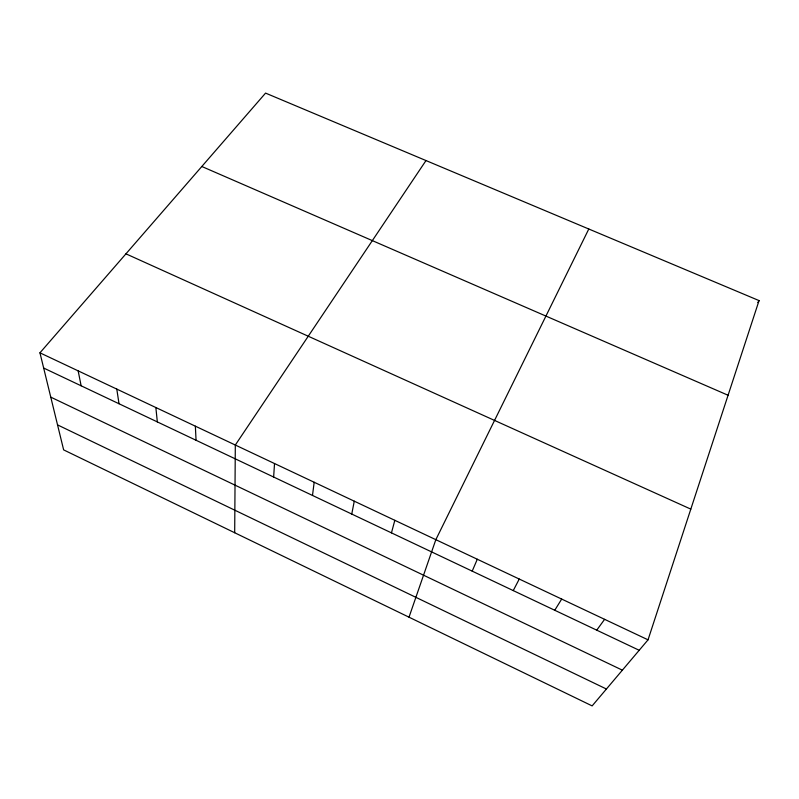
<?xml version="1.0" encoding="UTF-8"?>
<svg xmlns="http://www.w3.org/2000/svg" width="799" height="799" viewBox="0 0 799 799"><rect width="100%" height="100%" fill="white"/><g stroke="black" fill="none" stroke-linecap="round" stroke-linejoin="round"><path stroke-width="1.2" d="M234.686 532.753L235.315 445.033L425.997 160.559M273.638 477.033L274.526 463.54M312.489 495.44L314.177 482.256M351.75 514.057L354.277 501.183M391.46 532.873L394.826 520.319M648.039 639.829L759.05 300.594L265.568 93.103L39.95 352.828L63.64 449.887L592.139 705.897L648.039 639.829L39.95 352.828M409.008 617.198L435.835 539.675L588.793 229.013M472.199 571.135L477.303 559.25M513.248 590.591L519.26 579.045M554.756 610.256L561.687 599.08M757.792 302.581L759.05 300.594M596.733 630.161L604.613 619.335M201.817 166.492L728.079 395.255M125.942 253.832L690.815 509.123M43.665 368.039L639.2 650.286M50.766 397.133L622.371 670.171M57.538 424.888L606.421 689.018M78.152 370.856L81.138 385.797M116.784 389.093L119.021 403.755M155.855 407.53L157.333 421.902M195.356 426.177L196.055 440.259"/></g></svg>
